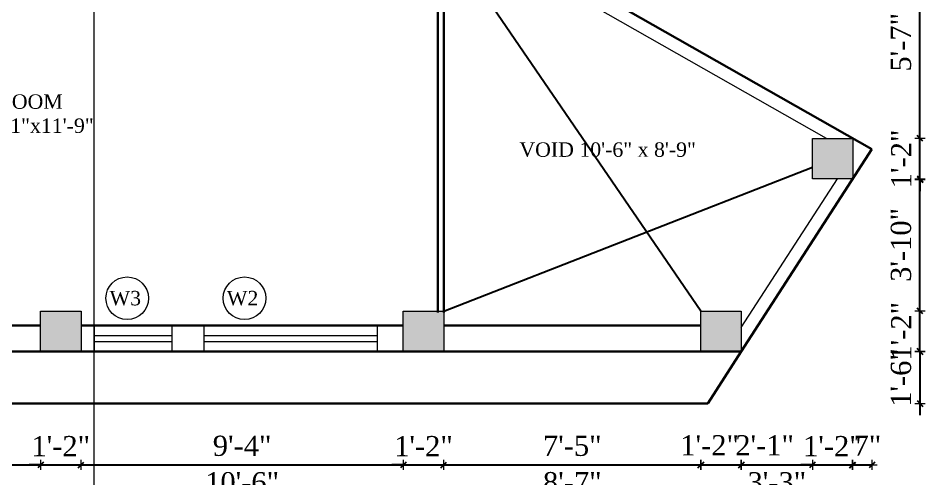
# Model space of a CAD drawing. Header units: inches. Extents: x 151827 to 158466, y -33102 to -26532.
# Drawn here: x 156315.8 to 156630.3, y -31351.2 to -31191.8 of the extents above; entities that cross this region are included whole.
import ezdxf

# ---------------------------------------------------------------- set-up
doc = ezdxf.new("R2010")
doc.units = ezdxf.units.IN
doc.header["$LTSCALE"] = 5
doc.header["$MEASUREMENT"] = 0
for name, color, linetype, lineweight in [('A-WALL', 7, 'Continuous', 9), ('Dimension', 7, 'Continuous', 18), ('Dw', 2, 'Continuous', 18)]:
    doc.layers.add(name, color=color, linetype=linetype, lineweight=lineweight)
doc.layers.add('dim line', color=7, linetype='Continuous', lineweight=15, true_color=0xfab2b2)
doc.layers.add('TEXT', color=6, linetype='Continuous')
doc.layers.add('WALL', color=7, linetype='Continuous')
doc.styles.add('ordinary', font='times.ttf')
doc.dimstyles.new('Copy of 96', dxfattribs={"dimtxt": 7, "dimasz": 4, "dimexe": 0.5, "dimexo": 0.5, "dimgap": 3, "dimtad": 1, "dimdec": 1, "dimzin": 11, "dimdsep": 46, "dimlunit": 4, "dimtxsty": 'ordinary', "dimblk": 'OBLIQUE', "dimcen": 0.09, "dimse1": 1, "dimse2": 1, "dimclrt": 6, "dimazin": 0, "dimtfac": 1, "dimtdec": 1, "dimtix": 1, "dimtmove": 2, "dimatfit": 3, "dimldrblk": 'leader', "dimfxl": 0.5, "dimfxlon": 1, "dimtolj": 1, "dimtzin": 0, "dimarcsym": 0})

# ---------------------------------------------------------------- blocks, each defined once
blk = doc.blocks.new('oblique')
at = {"color": 0, "lineweight": -2}
blk.add_line((0.25, 0.25), (-0.25, -0.25), dxfattribs=at)
at = {"layer": 'dim line', "lineweight": 9}
for p, q in [((-0.4375, 0), (0.4375, 0)), ((0, 0.4375), (0, -0.4375))]:
    blk.add_line(p, q, dxfattribs=at)
blk = doc.blocks.new('*D428')
at = {"layer": 'A-WALL', "color": 0, "lineweight": -2, "ltscale": 5, "transparency": 16777216}
for p, q in [((156627.94, -31293.16), (156627.94, -31289.16)), ((156627.94, -31307.16), (156627.94, -31293.16)), ((156627.94, -31307.16), (156627.94, -31311.16))]:
    blk.add_line(p, q, dxfattribs=at)
at = {"layer": 'Defpoints', "color": 0, "ltscale": 5, "transparency": 16777216}
for p in [(156566.08, -31293.16), (156627.94, -31293.16), (156566.08, -31307.16)]:
    blk.add_point(p, dxfattribs=at)
at = {"layer": 'A-WALL', "color": 0, "lineweight": -2, "ltscale": 5, "transparency": 16777216, "xscale": 4, "yscale": 4, "zscale": 4}
for p, rotation in [((156627.94, -31293.16), 270), ((156627.94, -31307.16), 90)]:
    blk.add_blockref('oblique', p, dxfattribs=dict(at, rotation=rotation))
at = {"layer": 'A-WALL', "color": 6, "ltscale": 5, "transparency": 16777216, "insert": (156621.44, -31300.16), "char_height": 7, "attachment_point": 5, "rotation": 90, "style": 'ordinary'}
blk.add_mtext('\\A1;1\'-2"', dxfattribs=at)
blk = doc.blocks.new('_OBLIQUE')
at = {"color": 0, "linetype": 'ByBlock'}
blk.add_line((-0.5, -0.5), (0.5, 0.5), dxfattribs=at)
blk = doc.blocks.new('leader')
at = {"layer": 'Dimension'}
for p, q in [((0, -4.328), (0, 4.328)), ((-4.424, 0), (4.424, 0))]:
    blk.add_line(p, q, dxfattribs=at)
blk = doc.blocks.new('*D429')
at = {"layer": 'A-WALL', "color": 0, "lineweight": -2, "ltscale": 5, "transparency": 16777216}
blk.add_line((156627.94, -31293.16), (156627.94, -31247.39), dxfattribs=at)
at = {"layer": 'Defpoints', "color": 0, "ltscale": 5, "transparency": 16777216}
for p in [(156604.68, -31247.39), (156627.94, -31247.39), (156566.08, -31293.16)]:
    blk.add_point(p, dxfattribs=at)
at = {"layer": 'A-WALL', "color": 0, "lineweight": -2, "ltscale": 5, "transparency": 16777216, "xscale": 4, "yscale": 4, "zscale": 4}
for p, rotation in [((156627.94, -31247.39), 90), ((156627.94, -31293.16), 270)]:
    blk.add_blockref('oblique', p, dxfattribs=dict(at, rotation=rotation))
at = {"layer": 'A-WALL', "color": 6, "ltscale": 5, "transparency": 16777216, "insert": (156621.38, -31270.27), "char_height": 7, "attachment_point": 5, "rotation": 90, "style": 'ordinary'}
blk.add_mtext('\\A1;3\'-10"', dxfattribs=at)
blk = doc.blocks.new('*D430')
at = {"layer": 'A-WALL', "color": 0, "lineweight": -2, "ltscale": 5, "transparency": 16777216}
for p, q in [((156627.94, -31233.39), (156627.94, -31229.39)), ((156627.94, -31247.63), (156627.94, -31233.39)), ((156627.94, -31247.63), (156627.94, -31251.63))]:
    blk.add_line(p, q, dxfattribs=at)
at = {"layer": 'Defpoints', "color": 0, "ltscale": 5, "transparency": 16777216}
for p in [(156604.68, -31233.39), (156627.94, -31233.39), (156604.55, -31247.63)]:
    blk.add_point(p, dxfattribs=at)
at = {"layer": 'A-WALL', "color": 0, "lineweight": -2, "ltscale": 5, "transparency": 16777216, "xscale": 4, "yscale": 4, "zscale": 4}
for p, rotation in [((156627.94, -31233.39), 270), ((156627.94, -31247.63), 90)]:
    blk.add_blockref('oblique', p, dxfattribs=dict(at, rotation=rotation))
at = {"layer": 'A-WALL', "color": 6, "ltscale": 5, "transparency": 16777216, "insert": (156621.44, -31240.51), "char_height": 7, "attachment_point": 5, "rotation": 90, "style": 'ordinary'}
blk.add_mtext('\\A1;1\'-2"', dxfattribs=at)
blk = doc.blocks.new('*D431')
at = {"layer": 'A-WALL', "color": 0, "lineweight": -2, "ltscale": 5, "transparency": 16777216}
blk.add_line((156627.94, -31233.39), (156627.94, -31166.88), dxfattribs=at)
at = {"layer": 'Defpoints', "color": 0, "ltscale": 5, "transparency": 16777216}
for p in [(156463.07, -31166.88), (156627.94, -31166.88), (156604.68, -31233.39)]:
    blk.add_point(p, dxfattribs=at)
at = {"layer": 'A-WALL', "color": 0, "lineweight": -2, "ltscale": 5, "transparency": 16777216, "xscale": 4, "yscale": 4, "zscale": 4}
for p, rotation in [((156627.94, -31166.88), 90), ((156627.94, -31233.39), 270)]:
    blk.add_blockref('oblique', p, dxfattribs=dict(at, rotation=rotation))
at = {"layer": 'A-WALL', "color": 6, "ltscale": 5, "transparency": 16777216, "insert": (156621.37, -31200.13), "char_height": 7, "attachment_point": 5, "rotation": 90, "style": 'ordinary'}
blk.add_mtext('\\A1;5\'-7"', dxfattribs=at)
blk = doc.blocks.new('*D435')
at = {"layer": 'A-WALL', "color": 0, "lineweight": -2, "ltscale": 5, "transparency": 16777216}
blk.add_line((156642.9, -31300.16), (156642.9, -31240.39), dxfattribs=at)
at = {"layer": 'Defpoints', "color": 0, "ltscale": 5, "transparency": 16777216}
for p in [(156597.68, -31240.39), (156642.9, -31240.39), (156559.08, -31300.16)]:
    blk.add_point(p, dxfattribs=at)
at = {"layer": 'A-WALL', "color": 0, "lineweight": -2, "ltscale": 5, "transparency": 16777216, "xscale": 4, "yscale": 4, "zscale": 4}
for p, rotation in [((156642.9, -31240.39), 90), ((156642.9, -31300.16), 270)]:
    blk.add_blockref('oblique', p, dxfattribs=dict(at, rotation=rotation))
at = {"layer": 'A-WALL', "color": 6, "ltscale": 5, "transparency": 16777216, "insert": (156636.34, -31270.27), "char_height": 7, "attachment_point": 5, "rotation": 90, "style": 'ordinary'}
blk.add_mtext('\\A1;5\'-0"', dxfattribs=at)
blk = doc.blocks.new('*D436')
at = {"layer": 'A-WALL', "color": 0, "lineweight": -2, "ltscale": 5, "transparency": 16777216}
blk.add_line((156642.9, -31240.39), (156642.9, -31159.88), dxfattribs=at)
at = {"layer": 'Defpoints', "color": 0, "ltscale": 5, "transparency": 16777216}
for p in [(156456.07, -31159.88), (156642.9, -31159.88), (156597.68, -31240.39)]:
    blk.add_point(p, dxfattribs=at)
at = {"layer": 'A-WALL', "color": 0, "lineweight": -2, "ltscale": 5, "transparency": 16777216, "xscale": 4, "yscale": 4, "zscale": 4}
for p, rotation in [((156642.9, -31159.88), 90), ((156642.9, -31240.39), 270)]:
    blk.add_blockref('oblique', p, dxfattribs=dict(at, rotation=rotation))
at = {"layer": 'A-WALL', "color": 6, "ltscale": 5, "transparency": 16777216, "insert": (156636.33, -31200.13), "char_height": 7, "attachment_point": 5, "rotation": 90, "style": 'ordinary'}
blk.add_mtext('\\A1;6\'-9"', dxfattribs=at)
blk = doc.blocks.new('*D443')
at = {"layer": 'A-WALL', "color": 0, "lineweight": -2, "ltscale": 5, "transparency": 16777216}
blk.add_line((156463.07, -31063.77), (156590.68, -31063.77), dxfattribs=at)
at = {"layer": 'Defpoints', "color": 0, "ltscale": 5, "transparency": 16777216}
for p in [(156590.68, -31063.77), (156463.07, -31152.88), (156590.68, -31233.39)]:
    blk.add_point(p, dxfattribs=at)
at = {"layer": 'A-WALL', "color": 0, "lineweight": -2, "ltscale": 5, "transparency": 16777216, "xscale": 4, "yscale": 4, "zscale": 4, "rotation": 180}
blk.add_blockref('oblique', (156463.07, -31063.77), dxfattribs=at)
at = {"layer": 'A-WALL', "color": 0, "lineweight": -2, "ltscale": 5, "transparency": 16777216, "xscale": 4, "yscale": 4, "zscale": 4}
blk.add_blockref('oblique', (156590.68, -31063.77), dxfattribs=at)
at = {"layer": 'A-WALL', "color": 6, "ltscale": 5, "transparency": 16777216, "insert": (156526.88, -31057.21), "char_height": 7, "attachment_point": 5, "style": 'ordinary'}
blk.add_mtext('\\A1;10\'-8"', dxfattribs=at)
blk = doc.blocks.new('*D444')
at = {"layer": 'A-WALL', "color": 0, "lineweight": -2, "ltscale": 5, "transparency": 16777216}
for p, q in [((156590.68, -31063.77), (156586.68, -31063.77)), ((156590.68, -31063.77), (156604.68, -31063.77)), ((156604.68, -31063.77), (156608.68, -31063.77))]:
    blk.add_line(p, q, dxfattribs=at)
at = {"layer": 'Defpoints', "color": 0, "ltscale": 5, "transparency": 16777216}
for p in [(156604.68, -31063.77), (156590.68, -31233.39), (156604.68, -31233.39)]:
    blk.add_point(p, dxfattribs=at)
at = {"layer": 'A-WALL', "color": 0, "lineweight": -2, "ltscale": 5, "transparency": 16777216, "xscale": 4, "yscale": 4, "zscale": 4}
blk.add_blockref('oblique', (156590.68, -31063.77), dxfattribs=at)
at = {"layer": 'A-WALL', "color": 0, "lineweight": -2, "ltscale": 5, "transparency": 16777216, "xscale": 4, "yscale": 4, "zscale": 4, "rotation": 180}
blk.add_blockref('oblique', (156604.68, -31063.77), dxfattribs=at)
at = {"layer": 'A-WALL', "color": 6, "ltscale": 5, "transparency": 16777216, "insert": (156597.68, -31057.27), "char_height": 7, "attachment_point": 5, "style": 'ordinary'}
blk.add_mtext('\\A1;1\'-2"', dxfattribs=at)
blk = doc.blocks.new('*D447')
at = {"layer": 'A-WALL', "color": 0, "lineweight": -2, "ltscale": 5, "transparency": 16777216}
blk.add_line((156456.07, -31051.45), (156597.68, -31051.45), dxfattribs=at)
at = {"layer": 'Defpoints', "color": 0, "ltscale": 5, "transparency": 16777216}
for p in [(156597.68, -31051.45), (156456.07, -31159.88), (156597.68, -31240.39)]:
    blk.add_point(p, dxfattribs=at)
at = {"layer": 'A-WALL', "color": 0, "lineweight": -2, "ltscale": 5, "transparency": 16777216, "xscale": 4, "yscale": 4, "zscale": 4, "rotation": 180}
blk.add_blockref('oblique', (156456.07, -31051.45), dxfattribs=at)
at = {"layer": 'A-WALL', "color": 0, "lineweight": -2, "ltscale": 5, "transparency": 16777216, "xscale": 4, "yscale": 4, "zscale": 4}
blk.add_blockref('oblique', (156597.68, -31051.45), dxfattribs=at)
at = {"layer": 'A-WALL', "color": 6, "ltscale": 5, "transparency": 16777216, "insert": (156526.88, -31044.89), "char_height": 7, "attachment_point": 5, "style": 'ordinary'}
blk.add_mtext('\\A1;11\'-10"', dxfattribs=at)
blk = doc.blocks.new('*D449')
at = {"layer": 'A-WALL', "color": 0, "lineweight": -2, "ltscale": 5, "transparency": 16777216}
blk.add_line((156323.5, -31037.12), (156611.31, -31037.12), dxfattribs=at)
at = {"layer": 'Defpoints', "color": 0, "ltscale": 5, "transparency": 16777216}
for p in [(156611.31, -31037.12), (156323.5, -31081.5), (156611.31, -31237.15)]:
    blk.add_point(p, dxfattribs=at)
at = {"layer": 'A-WALL', "color": 0, "lineweight": -2, "ltscale": 5, "transparency": 16777216, "xscale": 4, "yscale": 4, "zscale": 4, "rotation": 180}
blk.add_blockref('oblique', (156323.5, -31037.12), dxfattribs=at)
at = {"layer": 'A-WALL', "color": 0, "lineweight": -2, "ltscale": 5, "transparency": 16777216, "xscale": 4, "yscale": 4, "zscale": 4}
blk.add_blockref('oblique', (156611.31, -31037.12), dxfattribs=at)
at = {"layer": 'A-WALL', "color": 6, "ltscale": 5, "transparency": 16777216, "insert": (156467.41, -31030.56), "char_height": 7, "attachment_point": 5, "style": 'ordinary'}
blk.add_mtext('\\A1;24\'-0"', dxfattribs=at)
blk = doc.blocks.new('*D450')
at = {"layer": 'A-WALL', "color": 0, "lineweight": -2, "ltscale": 5, "transparency": 16777216}
blk.add_line((156656.86, -31325.16), (156656.86, -31237.15), dxfattribs=at)
at = {"layer": 'Defpoints', "color": 0, "ltscale": 5, "transparency": 16777216}
for p in [(156611.31, -31237.15), (156656.86, -31237.15), (156554.45, -31325.16)]:
    blk.add_point(p, dxfattribs=at)
at = {"layer": 'A-WALL', "color": 0, "lineweight": -2, "ltscale": 5, "transparency": 16777216, "xscale": 4, "yscale": 4, "zscale": 4}
for p, rotation in [((156656.86, -31237.15), 90), ((156656.86, -31325.16), 270)]:
    blk.add_blockref('oblique', p, dxfattribs=dict(at, rotation=rotation))
at = {"layer": 'A-WALL', "color": 6, "ltscale": 5, "transparency": 16777216, "insert": (156650.28, -31281.16), "char_height": 7, "attachment_point": 5, "rotation": 90, "style": 'ordinary'}
blk.add_mtext('\\A1;7\'-4"', dxfattribs=at)
blk = doc.blocks.new('*D451')
at = {"layer": 'A-WALL', "color": 0, "lineweight": -2, "ltscale": 5, "transparency": 16777216}
blk.add_line((156656.86, -31237.15), (156656.86, -31081.5), dxfattribs=at)
at = {"layer": 'Defpoints', "color": 0, "ltscale": 5, "transparency": 16777216}
for p in [(156337.5, -31081.5), (156656.86, -31081.5), (156611.31, -31237.15)]:
    blk.add_point(p, dxfattribs=at)
at = {"layer": 'A-WALL', "color": 0, "lineweight": -2, "ltscale": 5, "transparency": 16777216, "xscale": 4, "yscale": 4, "zscale": 4}
for p, rotation in [((156656.86, -31081.5), 90), ((156656.86, -31237.15), 270)]:
    blk.add_blockref('oblique', p, dxfattribs=dict(at, rotation=rotation))
at = {"layer": 'A-WALL', "color": 6, "ltscale": 5, "transparency": 16777216, "insert": (156650.29, -31159.32), "char_height": 7, "attachment_point": 5, "rotation": 90, "style": 'ordinary'}
blk.add_mtext('\\A1;13\'-0"', dxfattribs=at)
blk = doc.blocks.new('*D453')
at = {"layer": 'A-WALL', "color": 0, "lineweight": -2, "ltscale": 5, "transparency": 16777216}
blk.add_line((156213.29, -31346.41), (156323.5, -31346.41), dxfattribs=at)
at = {"layer": 'Defpoints', "color": 0, "ltscale": 5, "transparency": 16777216}
for p in [(156213.29, -31307.16), (156323.5, -31307.16), (156323.5, -31346.41)]:
    blk.add_point(p, dxfattribs=at)
at = {"layer": 'A-WALL', "color": 0, "lineweight": -2, "ltscale": 5, "transparency": 16777216, "xscale": 4, "yscale": 4, "zscale": 4, "rotation": 180}
blk.add_blockref('oblique', (156213.29, -31346.41), dxfattribs=at)
at = {"layer": 'A-WALL', "color": 0, "lineweight": -2, "ltscale": 5, "transparency": 16777216, "xscale": 4, "yscale": 4, "zscale": 4}
blk.add_blockref('oblique', (156323.5, -31346.41), dxfattribs=at)
at = {"layer": 'A-WALL', "color": 6, "ltscale": 5, "transparency": 16777216, "insert": (156268.4, -31339.84), "char_height": 7, "attachment_point": 5, "style": 'ordinary'}
blk.add_mtext('\\A1;9\'-2"', dxfattribs=at)
blk = doc.blocks.new('*D454')
at = {"layer": 'A-WALL', "color": 0, "lineweight": -2, "ltscale": 5, "transparency": 16777216}
for p, q in [((156323.5, -31346.41), (156319.5, -31346.41)), ((156323.5, -31346.41), (156337.5, -31346.41)), ((156337.5, -31346.41), (156341.5, -31346.41))]:
    blk.add_line(p, q, dxfattribs=at)
at = {"layer": 'Defpoints', "color": 0, "ltscale": 5, "transparency": 16777216}
for p in [(156323.5, -31307.16), (156337.5, -31307.16), (156337.5, -31346.41)]:
    blk.add_point(p, dxfattribs=at)
at = {"layer": 'A-WALL', "color": 0, "lineweight": -2, "ltscale": 5, "transparency": 16777216, "xscale": 4, "yscale": 4, "zscale": 4}
blk.add_blockref('oblique', (156323.5, -31346.41), dxfattribs=at)
at = {"layer": 'A-WALL', "color": 0, "lineweight": -2, "ltscale": 5, "transparency": 16777216, "xscale": 4, "yscale": 4, "zscale": 4, "rotation": 180}
blk.add_blockref('oblique', (156337.5, -31346.41), dxfattribs=at)
at = {"layer": 'A-WALL', "color": 6, "ltscale": 5, "transparency": 16777216, "insert": (156330.5, -31339.91), "char_height": 7, "attachment_point": 5, "style": 'ordinary'}
blk.add_mtext('\\A1;1\'-2"', dxfattribs=at)
blk = doc.blocks.new('*D455')
at = {"layer": 'A-WALL', "color": 0, "lineweight": -2, "ltscale": 5, "transparency": 16777216}
blk.add_line((156337.5, -31346.41), (156449.07, -31346.41), dxfattribs=at)
at = {"layer": 'Defpoints', "color": 0, "ltscale": 5, "transparency": 16777216}
for p in [(156337.5, -31307.16), (156449.07, -31307.16), (156449.07, -31346.41)]:
    blk.add_point(p, dxfattribs=at)
at = {"layer": 'A-WALL', "color": 0, "lineweight": -2, "ltscale": 5, "transparency": 16777216, "xscale": 4, "yscale": 4, "zscale": 4, "rotation": 180}
blk.add_blockref('oblique', (156337.5, -31346.41), dxfattribs=at)
at = {"layer": 'A-WALL', "color": 0, "lineweight": -2, "ltscale": 5, "transparency": 16777216, "xscale": 4, "yscale": 4, "zscale": 4}
blk.add_blockref('oblique', (156449.07, -31346.41), dxfattribs=at)
at = {"layer": 'A-WALL', "color": 6, "ltscale": 5, "transparency": 16777216, "insert": (156393.28, -31339.84), "char_height": 7, "attachment_point": 5, "style": 'ordinary'}
blk.add_mtext('\\A1;9\'-4"', dxfattribs=at)
blk = doc.blocks.new('*D456')
at = {"layer": 'A-WALL', "color": 0, "lineweight": -2, "ltscale": 5, "transparency": 16777216}
for p, q in [((156449.07, -31346.41), (156445.07, -31346.41)), ((156449.07, -31346.41), (156463.07, -31346.41)), ((156463.07, -31346.41), (156467.07, -31346.41))]:
    blk.add_line(p, q, dxfattribs=at)
at = {"layer": 'Defpoints', "color": 0, "ltscale": 5, "transparency": 16777216}
for p in [(156449.07, -31307.16), (156463.07, -31307.16), (156463.07, -31346.41)]:
    blk.add_point(p, dxfattribs=at)
at = {"layer": 'A-WALL', "color": 0, "lineweight": -2, "ltscale": 5, "transparency": 16777216, "xscale": 4, "yscale": 4, "zscale": 4}
blk.add_blockref('oblique', (156449.07, -31346.41), dxfattribs=at)
at = {"layer": 'A-WALL', "color": 0, "lineweight": -2, "ltscale": 5, "transparency": 16777216, "xscale": 4, "yscale": 4, "zscale": 4, "rotation": 180}
blk.add_blockref('oblique', (156463.07, -31346.41), dxfattribs=at)
at = {"layer": 'A-WALL', "color": 6, "ltscale": 5, "transparency": 16777216, "insert": (156456.07, -31339.91), "char_height": 7, "attachment_point": 5, "style": 'ordinary'}
blk.add_mtext('\\A1;1\'-2"', dxfattribs=at)
blk = doc.blocks.new('*D457')
at = {"layer": 'A-WALL', "color": 0, "lineweight": -2, "ltscale": 5, "transparency": 16777216}
blk.add_line((156463.07, -31346.41), (156552.08, -31346.41), dxfattribs=at)
at = {"layer": 'Defpoints', "color": 0, "ltscale": 5, "transparency": 16777216}
for p in [(156463.07, -31307.16), (156552.08, -31307.16), (156552.08, -31346.41)]:
    blk.add_point(p, dxfattribs=at)
at = {"layer": 'A-WALL', "color": 0, "lineweight": -2, "ltscale": 5, "transparency": 16777216, "xscale": 4, "yscale": 4, "zscale": 4, "rotation": 180}
blk.add_blockref('oblique', (156463.07, -31346.41), dxfattribs=at)
at = {"layer": 'A-WALL', "color": 0, "lineweight": -2, "ltscale": 5, "transparency": 16777216, "xscale": 4, "yscale": 4, "zscale": 4}
blk.add_blockref('oblique', (156552.08, -31346.41), dxfattribs=at)
at = {"layer": 'A-WALL', "color": 6, "ltscale": 5, "transparency": 16777216, "insert": (156507.57, -31339.84), "char_height": 7, "attachment_point": 5, "style": 'ordinary'}
blk.add_mtext('\\A1;7\'-5"', dxfattribs=at)
blk = doc.blocks.new('*D458')
at = {"layer": 'A-WALL', "color": 0, "lineweight": -2, "ltscale": 5, "transparency": 16777216}
blk.add_line((156552.08, -31346.41), (156566.08, -31346.41), dxfattribs=at)
at = {"layer": 'Defpoints', "color": 0, "ltscale": 5, "transparency": 16777216}
for p in [(156552.08, -31307.16), (156566.08, -31307.16), (156566.08, -31346.41)]:
    blk.add_point(p, dxfattribs=at)
at = {"layer": 'A-WALL', "color": 0, "lineweight": -2, "ltscale": 5, "transparency": 16777216, "xscale": 4, "yscale": 4, "zscale": 4, "rotation": 180}
blk.add_blockref('oblique', (156552.08, -31346.41), dxfattribs=at)
at = {"layer": 'A-WALL', "color": 0, "lineweight": -2, "ltscale": 5, "transparency": 16777216, "xscale": 4, "yscale": 4, "zscale": 4}
blk.add_blockref('oblique', (156566.08, -31346.41), dxfattribs=at)
at = {"layer": 'A-WALL', "color": 6, "ltscale": 5, "transparency": 16777216, "insert": (156555.11, -31339.62), "char_height": 7, "attachment_point": 5, "style": 'ordinary'}
blk.add_mtext('\\A1;1\'-2"', dxfattribs=at)
blk = doc.blocks.new('*D459')
at = {"layer": 'A-WALL', "color": 0, "lineweight": -2, "ltscale": 5, "transparency": 16777216}
blk.add_line((156566.08, -31346.41), (156590.68, -31346.41), dxfattribs=at)
at = {"layer": 'Defpoints', "color": 0, "ltscale": 5, "transparency": 16777216}
for p in [(156590.68, -31247.39), (156566.08, -31307.16), (156590.68, -31346.41)]:
    blk.add_point(p, dxfattribs=at)
at = {"layer": 'A-WALL', "color": 0, "lineweight": -2, "ltscale": 5, "transparency": 16777216, "xscale": 4, "yscale": 4, "zscale": 4, "rotation": 180}
blk.add_blockref('oblique', (156566.08, -31346.41), dxfattribs=at)
at = {"layer": 'A-WALL', "color": 0, "lineweight": -2, "ltscale": 5, "transparency": 16777216, "xscale": 4, "yscale": 4, "zscale": 4}
blk.add_blockref('oblique', (156590.68, -31346.41), dxfattribs=at)
at = {"layer": 'A-WALL', "color": 6, "ltscale": 5, "transparency": 16777216, "insert": (156574.15, -31339.62), "char_height": 7, "attachment_point": 5, "style": 'ordinary'}
blk.add_mtext('\\A1;2\'-1"', dxfattribs=at)
blk = doc.blocks.new('*D460')
at = {"layer": 'A-WALL', "color": 0, "lineweight": -2, "ltscale": 5, "transparency": 16777216}
for p, q in [((156590.68, -31346.41), (156586.68, -31346.41)), ((156590.68, -31346.41), (156604.55, -31346.41)), ((156604.55, -31346.41), (156608.55, -31346.41))]:
    blk.add_line(p, q, dxfattribs=at)
at = {"layer": 'Defpoints', "color": 0, "ltscale": 5, "transparency": 16777216}
for p in [(156590.68, -31247.39), (156604.55, -31247.63), (156604.55, -31346.41)]:
    blk.add_point(p, dxfattribs=at)
at = {"layer": 'A-WALL', "color": 0, "lineweight": -2, "ltscale": 5, "transparency": 16777216, "xscale": 4, "yscale": 4, "zscale": 4}
blk.add_blockref('oblique', (156590.68, -31346.41), dxfattribs=at)
at = {"layer": 'A-WALL', "color": 0, "lineweight": -2, "ltscale": 5, "transparency": 16777216, "xscale": 4, "yscale": 4, "zscale": 4, "rotation": 180}
blk.add_blockref('oblique', (156604.55, -31346.41), dxfattribs=at)
at = {"layer": 'A-WALL', "color": 6, "ltscale": 5, "transparency": 16777216, "insert": (156597.62, -31339.91), "char_height": 7, "attachment_point": 5, "style": 'ordinary'}
blk.add_mtext('\\A1;1\'-2"', dxfattribs=at)
blk = doc.blocks.new('*D461')
at = {"layer": 'A-WALL', "color": 0, "lineweight": -2, "ltscale": 5, "transparency": 16777216}
blk.add_line((156604.68, -31346.41), (156611.31, -31346.41), dxfattribs=at)
at = {"layer": 'Defpoints', "color": 0, "ltscale": 5, "transparency": 16777216}
for p in [(156611.31, -31237.15), (156604.68, -31247.39), (156611.31, -31346.41)]:
    blk.add_point(p, dxfattribs=at)
at = {"layer": 'A-WALL', "color": 0, "lineweight": -2, "ltscale": 5, "transparency": 16777216, "xscale": 4, "yscale": 4, "zscale": 4, "rotation": 180}
blk.add_blockref('oblique', (156604.68, -31346.41), dxfattribs=at)
at = {"layer": 'A-WALL', "color": 0, "lineweight": -2, "ltscale": 5, "transparency": 16777216, "xscale": 4, "yscale": 4, "zscale": 4}
blk.add_blockref('oblique', (156611.31, -31346.41), dxfattribs=at)
at = {"layer": 'A-WALL', "color": 6, "ltscale": 5, "transparency": 16777216, "insert": (156609.73, -31339.75), "char_height": 7, "attachment_point": 5, "style": 'ordinary'}
blk.add_mtext('\\A1;7"', dxfattribs=at)
blk = doc.blocks.new('*D462')
at = {"layer": 'A-WALL', "color": 0, "lineweight": -2, "ltscale": 5, "transparency": 16777216}
blk.add_line((156206.29, -31359.03), (156330.5, -31359.03), dxfattribs=at)
at = {"layer": 'Defpoints', "color": 0, "ltscale": 5, "transparency": 16777216}
for p in [(156206.29, -31300.16), (156330.5, -31300.16), (156330.5, -31359.03)]:
    blk.add_point(p, dxfattribs=at)
at = {"layer": 'A-WALL', "color": 0, "lineweight": -2, "ltscale": 5, "transparency": 16777216, "xscale": 4, "yscale": 4, "zscale": 4, "rotation": 180}
blk.add_blockref('oblique', (156206.29, -31359.03), dxfattribs=at)
at = {"layer": 'A-WALL', "color": 0, "lineweight": -2, "ltscale": 5, "transparency": 16777216, "xscale": 4, "yscale": 4, "zscale": 4}
blk.add_blockref('oblique', (156330.5, -31359.03), dxfattribs=at)
at = {"layer": 'A-WALL', "color": 6, "ltscale": 5, "transparency": 16777216, "insert": (156268.4, -31352.47), "char_height": 7, "attachment_point": 5, "style": 'ordinary'}
blk.add_mtext('\\A1;10\'-4"', dxfattribs=at)
blk = doc.blocks.new('*D463')
at = {"layer": 'A-WALL', "color": 0, "lineweight": -2, "ltscale": 5, "transparency": 16777216}
blk.add_line((156456.07, -31359.03), (156559.08, -31359.03), dxfattribs=at)
at = {"layer": 'Defpoints', "color": 0, "ltscale": 5, "transparency": 16777216}
for p in [(156456.07, -31300.16), (156559.08, -31300.16), (156559.08, -31359.03)]:
    blk.add_point(p, dxfattribs=at)
at = {"layer": 'A-WALL', "color": 0, "lineweight": -2, "ltscale": 5, "transparency": 16777216, "xscale": 4, "yscale": 4, "zscale": 4, "rotation": 180}
blk.add_blockref('oblique', (156456.07, -31359.03), dxfattribs=at)
at = {"layer": 'A-WALL', "color": 0, "lineweight": -2, "ltscale": 5, "transparency": 16777216, "xscale": 4, "yscale": 4, "zscale": 4}
blk.add_blockref('oblique', (156559.08, -31359.03), dxfattribs=at)
at = {"layer": 'A-WALL', "color": 6, "ltscale": 5, "transparency": 16777216, "insert": (156507.57, -31352.46), "char_height": 7, "attachment_point": 5, "style": 'ordinary'}
blk.add_mtext('\\A1;8\'-7"', dxfattribs=at)
blk = doc.blocks.new('*D464')
at = {"layer": 'A-WALL', "color": 0, "lineweight": -2, "ltscale": 5, "transparency": 16777216}
blk.add_line((156330.5, -31359.03), (156456.07, -31359.03), dxfattribs=at)
at = {"layer": 'Defpoints', "color": 0, "ltscale": 5, "transparency": 16777216}
for p in [(156330.5, -31300.16), (156456.07, -31300.16), (156456.07, -31359.03)]:
    blk.add_point(p, dxfattribs=at)
at = {"layer": 'A-WALL', "color": 0, "lineweight": -2, "ltscale": 5, "transparency": 16777216, "xscale": 4, "yscale": 4, "zscale": 4, "rotation": 180}
blk.add_blockref('oblique', (156330.5, -31359.03), dxfattribs=at)
at = {"layer": 'A-WALL', "color": 0, "lineweight": -2, "ltscale": 5, "transparency": 16777216, "xscale": 4, "yscale": 4, "zscale": 4}
blk.add_blockref('oblique', (156456.07, -31359.03), dxfattribs=at)
at = {"layer": 'A-WALL', "color": 6, "ltscale": 5, "transparency": 16777216, "insert": (156393.28, -31352.47), "char_height": 7, "attachment_point": 5, "style": 'ordinary'}
blk.add_mtext('\\A1;10\'-6"', dxfattribs=at)
blk = doc.blocks.new('*D465')
at = {"layer": 'A-WALL', "color": 0, "lineweight": -2, "ltscale": 5, "transparency": 16777216}
blk.add_line((156559.08, -31359.03), (156597.68, -31359.03), dxfattribs=at)
at = {"layer": 'Defpoints', "color": 0, "ltscale": 5, "transparency": 16777216}
for p in [(156597.68, -31240.39), (156559.08, -31300.16), (156597.68, -31359.03)]:
    blk.add_point(p, dxfattribs=at)
at = {"layer": 'A-WALL', "color": 0, "lineweight": -2, "ltscale": 5, "transparency": 16777216, "xscale": 4, "yscale": 4, "zscale": 4, "rotation": 180}
blk.add_blockref('oblique', (156559.08, -31359.03), dxfattribs=at)
at = {"layer": 'A-WALL', "color": 0, "lineweight": -2, "ltscale": 5, "transparency": 16777216, "xscale": 4, "yscale": 4, "zscale": 4}
blk.add_blockref('oblique', (156597.68, -31359.03), dxfattribs=at)
at = {"layer": 'A-WALL', "color": 6, "ltscale": 5, "transparency": 16777216, "insert": (156578.38, -31352.47), "char_height": 7, "attachment_point": 5, "style": 'ordinary'}
blk.add_mtext('\\A1;3\'-3"', dxfattribs=at)
blk = doc.blocks.new('*D466')
at = {"layer": 'A-WALL', "color": 0, "lineweight": -2, "ltscale": 5, "transparency": 16777216}
blk.add_line((156565.75, -31372.13), (156198.96, -31372.13), dxfattribs=at)
at = {"layer": 'Defpoints', "color": 0, "ltscale": 5, "transparency": 16777216}
for p in [(156198.96, -31307.16), (156565.75, -31307.16), (156198.96, -31372.13)]:
    blk.add_point(p, dxfattribs=at)
at = {"layer": 'A-WALL', "color": 0, "lineweight": -2, "ltscale": 5, "transparency": 16777216, "xscale": 4, "yscale": 4, "zscale": 4, "rotation": 180}
blk.add_blockref('oblique', (156198.96, -31372.13), dxfattribs=at)
at = {"layer": 'A-WALL', "color": 0, "lineweight": -2, "ltscale": 5, "transparency": 16777216, "xscale": 4, "yscale": 4, "zscale": 4}
blk.add_blockref('oblique', (156565.75, -31372.13), dxfattribs=at)
at = {"layer": 'A-WALL', "color": 6, "ltscale": 5, "transparency": 16777216, "insert": (156382.36, -31365.56), "char_height": 7, "attachment_point": 5, "style": 'ordinary'}
blk.add_mtext('\\A1;30\'-7"', dxfattribs=at)
blk = doc.blocks.new('*D467')
at = {"layer": 'A-WALL', "color": 0, "lineweight": -2, "ltscale": 5, "transparency": 16777216}
blk.add_line((156565.75, -31372.13), (156611.31, -31372.13), dxfattribs=at)
at = {"layer": 'Defpoints', "color": 0, "ltscale": 5, "transparency": 16777216}
for p in [(156611.31, -31237.15), (156565.75, -31307.16), (156611.31, -31372.13)]:
    blk.add_point(p, dxfattribs=at)
at = {"layer": 'A-WALL', "color": 0, "lineweight": -2, "ltscale": 5, "transparency": 16777216, "xscale": 4, "yscale": 4, "zscale": 4, "rotation": 180}
blk.add_blockref('oblique', (156565.75, -31372.13), dxfattribs=at)
at = {"layer": 'A-WALL', "color": 0, "lineweight": -2, "ltscale": 5, "transparency": 16777216, "xscale": 4, "yscale": 4, "zscale": 4}
blk.add_blockref('oblique', (156611.31, -31372.13), dxfattribs=at)
at = {"layer": 'A-WALL', "color": 6, "ltscale": 5, "transparency": 16777216, "insert": (156588.53, -31365.57), "char_height": 7, "attachment_point": 5, "style": 'ordinary'}
blk.add_mtext('\\A1;3\'-10"', dxfattribs=at)
blk = doc.blocks.new('*D478')
at = {"layer": 'A-WALL', "color": 0, "lineweight": -2, "ltscale": 5, "transparency": 16777216}
for p, q in [((156627.94, -31307.16), (156627.94, -31303.16)), ((156627.94, -31307.16), (156627.94, -31325.16)), ((156627.94, -31325.16), (156627.94, -31329.16))]:
    blk.add_line(p, q, dxfattribs=at)
at = {"layer": 'Defpoints', "color": 0, "ltscale": 5, "transparency": 16777216}
for p in [(156566.08, -31307.16), (156554.45, -31325.16), (156627.94, -31325.16)]:
    blk.add_point(p, dxfattribs=at)
at = {"layer": 'A-WALL', "color": 0, "lineweight": -2, "ltscale": 5, "transparency": 16777216, "xscale": 4, "yscale": 4, "zscale": 4}
for p, rotation in [((156627.94, -31307.16), 270), ((156627.94, -31325.16), 90)]:
    blk.add_blockref('oblique', p, dxfattribs=dict(at, rotation=rotation))
at = {"layer": 'A-WALL', "color": 6, "ltscale": 5, "transparency": 16777216, "insert": (156621.38, -31316.16), "char_height": 7, "attachment_point": 5, "rotation": 90, "style": 'ordinary'}
blk.add_mtext('\\A1;1\'-6"', dxfattribs=at)
blk = doc.blocks.new('*D477')
at = {"layer": 'A-WALL', "color": 0, "lineweight": -2, "ltscale": 5, "transparency": 16777216}
for p, q in [((156604.68, -31063.77), (156600.68, -31063.77)), ((156604.68, -31063.77), (156611.31, -31063.77)), ((156611.31, -31063.77), (156615.31, -31063.77))]:
    blk.add_line(p, q, dxfattribs=at)
at = {"layer": 'Defpoints', "color": 0, "ltscale": 5, "transparency": 16777216}
for p in [(156611.31, -31063.77), (156604.68, -31233.39, -72.71), (156611.31, -31237.15, -72.71)]:
    blk.add_point(p, dxfattribs=at)
at = {"layer": 'A-WALL', "color": 0, "lineweight": -2, "ltscale": 5, "transparency": 16777216, "xscale": 4, "yscale": 4, "zscale": 4}
blk.add_blockref('oblique', (156604.68, -31063.77), dxfattribs=at)
at = {"layer": 'A-WALL', "color": 0, "lineweight": -2, "ltscale": 5, "transparency": 16777216, "xscale": 4, "yscale": 4, "zscale": 4, "rotation": 180}
blk.add_blockref('oblique', (156611.31, -31063.77), dxfattribs=at)
at = {"layer": 'A-WALL', "color": 6, "ltscale": 5, "transparency": 16777216, "insert": (156608, -31057.2), "char_height": 7, "attachment_point": 5, "style": 'ordinary'}
blk.add_mtext('\\A1;7"', dxfattribs=at)

msp = doc.modelspace()

# ---------------------------------------------------------------- hatches: boundary and pattern name
at = {"layer": 'WALL', "linetype": 'ByBlock', "ltscale": 5, "true_color": 0xf8991e}
h = msp.add_hatch(color=30, dxfattribs=at)
h.dxf.hatch_style = 1
h.paths.add_polyline_path([(156590.68, -31233.39), (156590.68, -31247.39), (156604.68, -31247.39), (156604.68, -31233.39)])
h = msp.add_hatch(color=30, dxfattribs=at)
h.dxf.hatch_style = 1
h.paths.add_polyline_path([(156323.5, -31293.16), (156323.5, -31307.16), (156337.5, -31307.16), (156337.5, -31293.16)])
h = msp.add_hatch(color=30, dxfattribs=at)
h.dxf.hatch_style = 1
h.paths.add_polyline_path([(156449.07, -31293.16), (156449.07, -31307.16), (156463.07, -31307.16), (156463.07, -31293.16)])
h = msp.add_hatch(color=30, dxfattribs=at)
h.dxf.hatch_style = 1
h.paths.add_polyline_path([(156552.08, -31293.16), (156552.08, -31307.16), (156566.08, -31307.16), (156566.08, -31293.16)])

# ---------------------------------------------------------------- linework, layer by layer
at = {"layer": 'A-WALL', "ltscale": 5}
for p, q in [((156341.89, -31069.59, -72.71), (156341.89, -31358.16, -72.71)), ((156342, -31298.16, -72.71), (156342, -31307.16, -72.71)), ((156369, -31298.16, -72.71), (156369, -31307.16, -72.71)), ((156380.07, -31298.16, -72.71), (156380.07, -31307.16, -72.71)), ((156440.07, -31298.16, -72.71), (156440.07, -31307.16, -72.71))]:
    msp.add_line(p, q, dxfattribs=at)
at = {"layer": 'A-WALL', "lineweight": 30}
for p, q in [((156463.07, -31152.88, -72.71), (156611.31, -31237.15, -72.71)), ((156461.07, -31166.88, -72.71), (156461.07, -31293.66, -72.71)), ((156463.07, -31166.88, -72.71), (156463.07, -31293.66, -72.71)), ((156611.31, -31237.15, -72.71), (156566.08, -31307.16, -72.71)), ((156323.5, -31298.16, -72.71), (156213.29, -31298.16, -72.71)), ((156449.07, -31298.16, -72.71), (156337.5, -31298.16, -72.71)), ((156345.28, -31298.16, -72.71), (156337.5, -31298.16, -72.71)), ((156441.28, -31298.16, -72.71), (156449.07, -31298.16, -72.71)), ((156552.08, -31298.16, -72.71), (156463.07, -31298.16, -72.71)), ((156566.08, -31307.16, -72.71), (156198.96, -31307.16, -72.71)), ((156566.08, -31307.16, -72.71), (156554.45, -31325.16, -72.71)), ((156554.45, -31325.16, -72.71), (156198.53, -31325.16, -72.71))]:
    msp.add_line(p, q, dxfattribs=at)
at = {"layer": 'A-WALL', "ltscale": 5, "elevation": -72.71}
msp.add_lwpolyline([(156463.07, -31298.16), (156463.07, -31298.16), (156552.08, -31298.16), (156552.08, -31293.16), (156566.08, -31293.16), (156566.08, -31298.87), (156599.35, -31247.39), (156590.68, -31247.39), (156590.68, -31233.39), (156595.58, -31233.39), (156463.07, -31158.05), (156463.07, -31298.16)], dxfattribs=at)
for points in [[(156590.68, -31233.39), (156604.68, -31233.39), (156604.68, -31247.39), (156590.68, -31247.39)], [(156323.5, -31293.16), (156337.5, -31293.16), (156337.5, -31307.16), (156323.5, -31307.16)], [(156449.07, -31293.16), (156463.07, -31293.16), (156463.07, -31307.16), (156449.07, -31307.16)], [(156552.08, -31293.16), (156566.08, -31293.16), (156566.08, -31307.16), (156552.08, -31307.16)]]:
    msp.add_lwpolyline(points, close=True, dxfattribs=at)
at = {"layer": 'A-WALL', "ltscale": 5}
for centre in [(156353.5, -31288.74, -72.71), (156394.1, -31288.74, -72.71)]:
    msp.add_circle(centre, 7.38, dxfattribs=at)
at = {"layer": 'Dw', "color": 3}
for p, q in [((156342, -31301.66, -72.71), (156369, -31301.66, -72.71)), ((156342, -31303.66, -72.71), (156369, -31303.66, -72.71)), ((156380.07, -31301.66, -72.71), (156440.07, -31301.66, -72.71)), ((156380.07, -31303.66, -72.71), (156440.07, -31303.66, -72.71))]:
    msp.add_line(p, q, dxfattribs=at)
at = {"layer": 'WALL', "color": 30, "linetype": 'ByBlock', "ltscale": 5, "true_color": 0xf8991e}
for p, q in [((156552.08, -31293.16, -72.71), (156463.07, -31163.23, -72.71)), ((156463.07, -31293.16, -72.71), (156590.68, -31243.33, -72.71))]:
    msp.add_line(p, q, dxfattribs=at)

# ---------------------------------------------------------------- texts
at = {"layer": 'TEXT', "style": 'ordinary'}
for s, p in [('VOID 10\'-6" x 8\'-9"', (156489.25, -31239.78, -72.71)), ('W3', (156347.38, -31291.18, -72.71)), ('W2', (156387.99, -31291.18, -72.71))]:
    msp.add_text(s, height=5, dxfattribs=at).set_placement(p)
at = {"layer": 'TEXT', "insert": (156319.84, -31231.57, -72.71), "char_height": 5, "attachment_point": 8, "style": 'ordinary'}
msp.add_mtext_dynamic_manual_height_columns('ROOM\\P20\'-11"x11\'-9"', width=101.5687, gutter_width=1720.72, heights=[0], dxfattribs=at)

# ---------------------------------------------------------------- dimensions: what is measured, and where the dimension line sits
at = {"layer": 'A-WALL', "ltscale": 5}
for base, p1, p2, picture, middle in [((156611.31, -31037.12, -72.71), (156323.5, -31081.5, -72.71), (156611.31, -31237.15, -72.71), '*D449', (156467.41, -31030.56, -72.71)), ((156597.68, -31051.45, -72.71), (156456.07, -31159.88, -72.71), (156597.68, -31240.39, -72.71), '*D447', (156526.88, -31044.89, -72.71)), ((156590.68, -31063.77, -72.71), (156463.07, -31152.88, -72.71), (156590.68, -31233.39, -72.71), '*D443', (156526.88, -31057.21, -72.71)), ((156604.68, -31063.77, -72.71), (156590.68, -31233.39, -72.71), (156604.68, -31233.39, -72.71), '*D444', (156597.68, -31057.27, -72.71)), ((156611.31, -31063.77), (156604.68, -31233.39, -72.71), (156611.31, -31237.15, -72.71), '*D477', (156608, -31057.2)), ((156611.31, -31372.13, -72.71), (156565.75, -31307.16, -72.71), (156611.31, -31237.15, -72.71), '*D467', (156588.53, -31365.57, -72.71)), ((156597.68, -31359.03, -72.71), (156559.08, -31300.16, -72.71), (156597.68, -31240.39, -72.71), '*D465', (156578.38, -31352.47, -72.71)), ((156604.55, -31346.41, -72.71), (156590.68, -31247.39, -72.71), (156604.55, -31247.63, -72.71), '*D460', (156597.62, -31339.91, -72.71)), ((156330.5, -31359.03, -72.71), (156206.29, -31300.16, -72.71), (156330.5, -31300.16, -72.71), '*D462', (156268.4, -31352.47, -72.71)), ((156456.07, -31359.03, -72.71), (156330.5, -31300.16, -72.71), (156456.07, -31300.16, -72.71), '*D464', (156393.28, -31352.47, -72.71)), ((156559.08, -31359.03, -72.71), (156456.07, -31300.16, -72.71), (156559.08, -31300.16, -72.71), '*D463', (156507.57, -31352.46, -72.71)), ((156198.96, -31372.13, -72.71), (156565.75, -31307.16, -72.71), (156198.96, -31307.16, -72.71), '*D466', (156382.36, -31365.56, -72.71)), ((156323.5, -31346.41, -72.71), (156213.29, -31307.16, -72.71), (156323.5, -31307.16, -72.71), '*D453', (156268.4, -31339.84, -72.71)), ((156337.5, -31346.41, -72.71), (156323.5, -31307.16, -72.71), (156337.5, -31307.16, -72.71), '*D454', (156330.5, -31339.91, -72.71)), ((156449.07, -31346.41, -72.71), (156337.5, -31307.16, -72.71), (156449.07, -31307.16, -72.71), '*D455', (156393.28, -31339.84, -72.71)), ((156463.07, -31346.41, -72.71), (156449.07, -31307.16, -72.71), (156463.07, -31307.16, -72.71), '*D456', (156456.07, -31339.91, -72.71)), ((156552.08, -31346.41, -72.71), (156463.07, -31307.16, -72.71), (156552.08, -31307.16, -72.71), '*D457', (156507.57, -31339.84, -72.71))]:
    dim = msp.add_linear_dim(base=base, p1=p1, p2=p2, dimstyle='Copy of 96', override={"dimdec": 0, "dimblk": 'oblique', "dimtdec": 0, "dimarcsym": 1}, dxfattribs=at)
    dim.commit()
    dim.dimension.update_dxf_attribs({"geometry": picture, "text_midpoint": middle})
for base, p1, p2, picture, middle in [((156656.86, -31081.5, -72.71), (156611.31, -31237.15, -72.71), (156337.5, -31081.5, -72.71), '*D451', (156650.29, -31159.32, -72.71)), ((156642.9, -31159.88, -72.71), (156597.68, -31240.39, -72.71), (156456.07, -31159.88, -72.71), '*D436', (156636.33, -31200.13, -72.71)), ((156627.94, -31166.88, -72.71), (156604.68, -31233.39, -72.71), (156463.07, -31166.88, -72.71), '*D431', (156621.37, -31200.13, -72.71)), ((156627.94, -31233.39, -72.71), (156604.55, -31247.63, -72.71), (156604.68, -31233.39, -72.71), '*D430', (156621.44, -31240.51, -72.71)), ((156656.86, -31237.15, -72.71), (156554.45, -31325.16, -72.71), (156611.31, -31237.15, -72.71), '*D450', (156650.28, -31281.16, -72.71)), ((156642.9, -31240.39, -72.71), (156559.08, -31300.16, -72.71), (156597.68, -31240.39, -72.71), '*D435', (156636.34, -31270.27, -72.71)), ((156627.94, -31247.39, -72.71), (156566.08, -31293.16, -72.71), (156604.68, -31247.39, -72.71), '*D429', (156621.38, -31270.27, -72.71)), ((156627.94, -31293.16, -72.71), (156566.08, -31307.16, -72.71), (156566.08, -31293.16, -72.71), '*D428', (156621.44, -31300.16, -72.71)), ((156627.94, -31325.16, -72.71), (156566.08, -31307.16, -72.71), (156554.45, -31325.16, -72.71), '*D478', (156621.38, -31316.16, -72.71))]:
    dim = msp.add_linear_dim(base=base, p1=p1, p2=p2, angle=90, dimstyle='Copy of 96', override={"dimdec": 0, "dimblk": 'oblique', "dimtdec": 0, "dimarcsym": 1}, dxfattribs=at)
    dim.commit()
    dim.dimension.update_dxf_attribs({"geometry": picture, "text_midpoint": middle})
for base, p1, p2, picture, middle in [((156611.31, -31346.41, -72.71), (156604.68, -31247.39, -72.71), (156611.31, -31237.15, -72.71), '*D461', (156609.73, -31339.75, -72.71)), ((156590.68, -31346.41, -72.71), (156566.08, -31307.16, -72.71), (156590.68, -31247.39, -72.71), '*D459', (156574.15, -31339.62, -72.71)), ((156566.08, -31346.41, -72.71), (156552.08, -31307.16, -72.71), (156566.08, -31307.16, -72.71), '*D458', (156555.11, -31339.62, -72.71))]:
    dim = msp.add_linear_dim(base=base, p1=p1, p2=p2, dimstyle='Copy of 96', override={"dimdec": 0, "dimblk": 'oblique', "dimtdec": 0, "dimarcsym": 1}, dxfattribs=at)
    dim.commit()
    dim.dimension.update_dxf_attribs({"geometry": picture, "text_midpoint": middle, "dimtype": 160})

doc.saveas('drawing.dxf')
